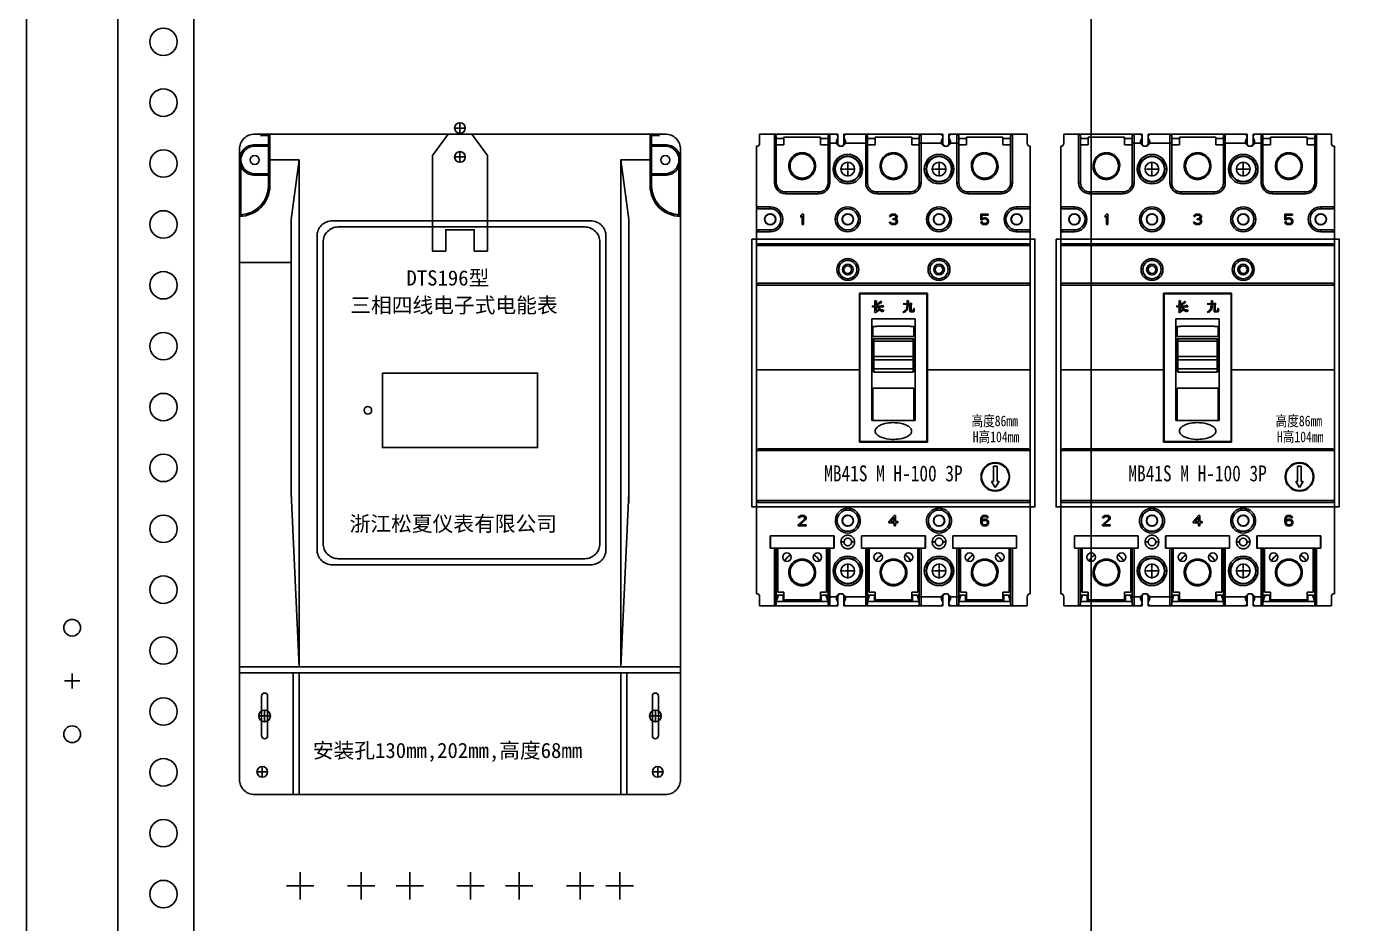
# Model space of a CAD drawing. Extents: x 965004 to 965704, y 79545 to 81545.
# Drawn here: x 965003.9 to 965440.1, y 80230.3 to 80524.9 of the extents above; entities that cross this region are included whole.
import ezdxf
from ezdxf.enums import TextEntityAlignment as Align

# ---------------------------------------------------------------- set-up
doc = ezdxf.new("R2010")
doc.units = 0
doc.header["$MEASUREMENT"] = 0
doc.linetypes.add('CENTER', pattern=[2, 1.25, -0.25, 0.25, -0.25])
doc.linetypes.add('DASH', pattern=[0.35, 0.25, -0.1])
doc.layers.add('LY-JS-BJ', color=7, linetype='Continuous')
doc.styles.add('-宋体', font='', dxfattribs={"width": 0.8})
doc.styles.add('TEXT', font='', dxfattribs={"height": 3})
doc.styles.get('-宋体').set_extended_font_data('SimSun')
doc.styles.get('TEXT').set_extended_font_data('SimSun')

# ---------------------------------------------------------------- blocks, each defined once
blk = doc.blocks.new('A$C17FD2090')
at = {"layer": 'LY-JS-BJ', "color": 0, "ltscale": 2}
for p, q in [((-2.5, 0), (2.5, 0)), ((0, 2.5), (0, -2.5))]:
    blk.add_line(p, q, dxfattribs=at)
at = {"layer": 'LY-JS-BJ', "color": 0, "linetype": 'Continuous', "lineweight": 25}
for centre in [(0, 17.5), (0, -17.5)]:
    blk.add_circle(centre, 2.75, dxfattribs=at)
blk = doc.blocks.new('*U10')
at = {"layer": 'LY-JS-BJ', "color": 6}
blk.add_circle((0, 0), 4.5, dxfattribs=at)
blk = doc.blocks.new('*U11')
at = {"layer": 'LY-JS-BJ', "color": 0, "linetype": 'ByBlock', "lineweight": -2, "transparency": 16777216}
for p in [(0, -900), (0, -920), (0, -940), (0, -960), (0, -980), (0, -1000), (0, -1020), (0, -1040), (0, -1060), (0, -1080), (0, -1100), (0, -1120), (0, -1140), (0, -1160), (0, -1180)]:
    blk.add_blockref('*U10', p, dxfattribs=at)
blk = doc.blocks.new('DTS196松夏电子表')
at = {"color": 1}
for p, q in [((70.9, 110.5), (74.1, 110.5)), ((72.5, 112.1), (72.5, 108.9)), ((70.9, 101), (74.1, 101)), ((72.5, 102.6), (72.5, 99.4)), ((20, -134), (20, -143)), ((40, -134), (40, -143)), ((56, -134), (56, -143)), ((76, -134), (76, -143)), ((92, -134), (92, -143)), ((112, -134), (112, -143)), ((125, -134), (125, -143)), ((15.5, -138.5), (24.5, -138.5)), ((35.5, -138.5), (44.5, -138.5)), ((51.5, -138.5), (60.5, -138.5)), ((71.5, -138.5), (80.5, -138.5)), ((87.5, -138.5), (96.5, -138.5)), ((107.5, -138.5), (116.5, -138.5)), ((120.5, -138.5), (129.5, -138.5))]:
    blk.add_line(p, q, dxfattribs=at)
at = {"color": 0}
for p, q in [((16.97, 66.32), (0, 66.32)), ((16.97, -9.45), (19.62, -66.5)), ((128.03, -9.45), (125.38, -66.5)), ((0, -66.5), (145, -66.5)), ((0, -68.5), (145, -68.5)), ((17.62, -68.5), (17.62, -108.5)), ((19.62, -68.5), (19.62, -108.5)), ((125.38, -68.5), (125.38, -108.5)), ((127.38, -68.5), (127.38, -108.5)), ((6.32, -82.63), (10.18, -82.63)), ((8.25, -80.7), (8.25, -84.56)), ((138.68, -82.63), (134.82, -82.63)), ((136.75, -80.7), (136.75, -84.56)), ((7.5, -99.4), (7.5, -102.6)), ((137.5, -99.4), (137.5, -102.6)), ((5.9, -101), (9.1, -101)), ((135.9, -101), (139.1, -101))]:
    blk.add_line(p, q, dxfattribs=at)
for points in [[(10, 108.5), (10, 91.5, -0.414214), (0, 81.5), (0, 81.5), (0, 98.5)], [(6.88, 108), (9.5, 108), (9.5, 91.5, -0.398874), (0.5, 82.01), (0.5, 101.62)], [(135, 108.5), (135, 91.5, 0.414214), (145, 81.5), (145, 81.5), (145, 98.5)], [(138.12, 108), (135.5, 108), (135.5, 91.5, 0.398874), (144.5, 82.01), (144.5, 101.62)]]:
    blk.add_lwpolyline(points, format="xyb", dxfattribs=at)
for points in [[(5, 108.5), (140, 108.5, -0.414214), (145, 103.5), (145, -103.5, -0.414214), (140, -108.5), (5, -108.5, -0.414214), (0, -103.5), (0, 103.5, -0.414214)], [(5, 105), (10, 105), (10, 95), (5, 95, -0.414214), (0, 100), (0, 100, -0.414214)], [(140, 105), (135, 105), (135, 95), (140, 95, 0.414214), (145, 100), (145, 100, 0.414214)], [(5, 104.5), (9.5, 104.5), (9.5, 95.5), (5, 95.5, -0.414214), (0.5, 100, -0.414214)], [(140, 104.5), (135.5, 104.5), (135.5, 95.5), (140, 95.5, 0.414214), (144.5, 100, 0.414214)], [(30.5, 80), (115.5, 80, -0.414214), (120.5, 75), (120.5, -28, -0.414214), (115.5, -33), (30.5, -33, -0.414214), (25.5, -28), (25.5, 75, -0.414214)], [(32.5, 78), (113.5, 78, -0.414214), (118.5, 73), (118.5, -26, -0.414214), (113.5, -31), (32.5, -31, -0.414214), (27.5, -26), (27.5, 73, -0.414214)], [(8.25, -75.13), (8.25, -75.13, -0.414214), (9.25, -76.13), (9.25, -89.13, -0.414214), (8.25, -90.13), (8.25, -90.13, -0.414214), (7.25, -89.13), (7.25, -76.13, -0.414214)], [(136.75, -75.13), (136.75, -75.13, 0.414214), (135.75, -76.13), (135.75, -89.13, 0.414214), (136.75, -90.13), (136.75, -90.13, 0.414214), (137.75, -89.13), (137.75, -76.13, 0.414214)]]:
    blk.add_lwpolyline(points, format="xyb", close=True, dxfattribs=at)
for points in [[(68.65, 108.5), (63.46, 101.47), (63.46, 70.08), (67.82, 70.08), (67.82, 77.1), (72.5, 77.1)], [(76.35, 108.5), (81.54, 101.47), (81.54, 70.08), (77.18, 70.08), (77.18, 77.1), (72.5, 77.1)], [(10, 100), (19.62, 100), (19.62, -66.5)], [(19.62, 100), (16.97, 80.45), (16.97, -9.45)], [(135, 100), (125.38, 100), (125.38, -66.5)], [(125.38, 100), (128.03, 80.45), (128.03, -12.64)]]:
    blk.add_lwpolyline(points, dxfattribs=at)
blk.add_lwpolyline([(47, 30), (98, 30), (98, 5.5), (47, 5.5)], close=True, dxfattribs=at)
for centre, radius in [((72.5, 110.5), 1.75), ((5, 100), 1.46), ((72.5, 101), 1.75), ((140, 100), 1.46), ((42.21, 17.75), 1.25), ((8.25, -82.63), 1.93), ((136.75, -82.63), 1.93), ((7.5, -101), 1.75), ((137.5, -101), 1.75)]:
    blk.add_circle(centre, radius, dxfattribs=at)
at = {"color": 1, "lineweight": -3, "style": 'TEXT'}
for s, p in [('DTS196型', (54.91, 58.75)), ('三相四线电子式电能表', (36.42, 49.78))]:
    blk.add_text(s, height=5, dxfattribs=at).set_placement(p)
at = {"color": 0, "lineweight": -3, "style": 'TEXT'}
blk.add_text('浙江松夏仪表有限公司', height=5, dxfattribs=at).set_placement((36.21, -22))
at = {"color": 3, "lineweight": -3, "style": 'TEXT'}
blk.add_text('安装孔130mm,202mm,高度68mm', height=5, dxfattribs=at).set_placement((24.12, -96.48))
blk = doc.blocks.new('塑壳MB41S M H-100-3P-2022.6')
at = {"color": 0, "linetype": 'ByBlock', "lineweight": 25}
for p, q in [((1, 77.5), (26.75, 77.5)), ((1, 74.5), (1, 77.5)), ((5.9, 61.5), (5.9, 77.5)), ((6, 77.5), (6, 77.49)), ((6, 77.49), (6, 77.5)), ((6.5, 76.9), (6.5, 61.5)), ((6.5, 76), (9, 76)), ((9, 76.5), (21, 76.5)), ((9, 74), (9, 76.5)), ((21, 76.5), (21, 74)), ((23.5, 76), (21, 76)), ((23.5, 61.5), (23.5, 76.9)), ((26.34, 74.5), (23.5, 74.5)), ((24, 77.5), (24, 77.49)), ((24, 77.49), (24, 77.5)), ((24.1, 77.5), (24.1, 61.5)), ((26.25, 75), (26.34, 74.5)), ((26.75, 74.5), (26.75, 77.5)), ((28.75, 77.5), (61.25, 77.5)), ((28.75, 74.5), (28.75, 77.5)), ((29.16, 74.5), (29.25, 75)), ((36.5, 74.5), (29.16, 74.5)), ((35.9, 61.5), (35.9, 77.5)), ((36, 77.5), (36, 77.49)), ((36, 77.49), (36, 77.5)), ((36.5, 76.9), (36.5, 61.5)), ((36.5, 76), (39, 76)), ((39, 76.5), (51, 76.5)), ((39, 74), (39, 76.5)), ((51, 76.5), (51, 74)), ((53.5, 76), (51, 76)), ((53.5, 61.5), (53.5, 76.9)), ((60.84, 74.5), (53.5, 74.5)), ((54, 77.5), (54, 77.49)), ((54, 77.49), (54, 77.5)), ((54.1, 77.5), (54.1, 61.5)), ((60.75, 75), (60.84, 74.5)), ((61.25, 74.5), (61.25, 77.5)), ((63.25, 77.5), (89, 77.5)), ((63.25, 74.5), (63.25, 77.5)), ((63.66, 74.5), (63.75, 75)), ((66.5, 74.5), (63.66, 74.5)), ((65.9, 77.5), (65.9, 61.5)), ((66, 77.5), (66, 77.49)), ((66, 77.49), (66, 77.5)), ((66.5, 61.5), (66.5, 76.9)), ((66.5, 76), (69, 76)), ((69, 76.5), (69, 74)), ((81, 76.5), (69, 76.5)), ((81, 74), (81, 76.5)), ((83.5, 76), (81, 76)), ((83.5, 76.9), (83.5, 61.5)), ((84, 77.5), (84, 77.49)), ((84, 77.49), (84, 77.5)), ((84.1, 61.5), (84.1, 77.5)), ((89, 74.5), (89, 77.5)), ((0, -73.5), (0, 73.5)), ((9, 74), (6.5, 74)), ((21, 74), (23.5, 74)), ((39, 74), (36.5, 74)), ((51, 74), (53.5, 74)), ((69, 74), (66.5, 74)), ((81, 74), (83.5, 74)), ((90, 73.5), (90, -73.5)), ((25.75, 66), (25.15, 66)), ((34.25, 66), (34.85, 66)), ((55.75, 66), (55.15, 66)), ((64.25, 66), (64.85, 66)), ((5.9, 61.5), (6.5, 61.5)), ((23.5, 61.5), (24.1, 61.5)), ((35.9, 61.5), (36.5, 61.5)), ((53.5, 61.5), (54.1, 61.5)), ((66.5, 61.5), (65.9, 61.5)), ((84.1, 61.5), (83.5, 61.5)), ((9.5, 58.5), (20.5, 58.5)), ((9.5, 58.5), (9.5, 57.9)), ((20.5, 57.9), (9.5, 57.9)), ((20.5, 57.9), (20.5, 58.5)), ((39.5, 58.5), (50.5, 58.5)), ((39.5, 58.5), (39.5, 57.9)), ((50.5, 57.9), (39.5, 57.9)), ((50.5, 57.9), (50.5, 58.5)), ((69.5, 57.9), (69.5, 58.5)), ((80.5, 58.5), (69.5, 58.5)), ((69.5, 57.9), (80.5, 57.9)), ((80.5, 58.5), (80.5, 57.9)), ((0, 53.6), (4.5, 53.6)), ((4.5, 53), (0.6, 53)), ((4.5, 53), (4.5, 53.6)), ((85.5, 53.6), (85.5, 53)), ((85.5, 53.6), (90, 53.6)), ((89.4, 53), (85.5, 53)), ((14.56, 50.73), (15, 51.25)), ((14.56, 50.13), (14.56, 50.73)), ((15, 50.65), (14.56, 50.13)), ((15, 51.25), (15.44, 51.25)), ((15, 47.75), (15, 50.65)), ((15.44, 51.25), (15.44, 47.75)), ((26.5, 49.5), (25.9, 49.5)), ((33.5, 49.5), (34.1, 49.5)), ((43.69, 48.57), (44.05, 48.57)), ((43.76, 48.35), (43.69, 48.57)), ((43.76, 50.43), (43.83, 50.73)), ((44.13, 50.43), (43.76, 50.43)), ((43.91, 48.12), (43.76, 48.35)), ((43.83, 50.73), (44.13, 51.03)), ((44.13, 47.97), (43.91, 48.12)), ((44.05, 48.57), (44.13, 48.42)), ((44.13, 51.03), (44.42, 51.18)), ((44.27, 50.65), (44.13, 50.43)), ((44.13, 48.42), (44.27, 48.27)), ((44.49, 50.8), (44.27, 50.65)), ((44.27, 48.27), (44.42, 48.2)), ((44.42, 51.18), (44.93, 51.25)), ((44.42, 48.2), (44.78, 48.12)), ((44.85, 50.88), (44.49, 50.8)), ((44.78, 48.12), (45.22, 48.12)), ((45.15, 50.88), (44.85, 50.88)), ((44.85, 49.69), (45.15, 49.69)), ((44.85, 49.39), (44.85, 49.69)), ((45.15, 49.39), (44.85, 49.39)), ((44.93, 51.25), (45.07, 51.25)), ((45.07, 51.25), (45.58, 51.18)), ((45.51, 50.8), (45.15, 50.88)), ((45.15, 49.69), (45.58, 49.84)), ((45.58, 49.31), (45.15, 49.39)), ((45.22, 48.12), (45.58, 48.2)), ((45.73, 50.65), (45.51, 50.8)), ((45.58, 51.18), (45.88, 51.03)), ((45.58, 49.84), (45.73, 49.98)), ((45.8, 49.16), (45.58, 49.31)), ((45.58, 48.2), (45.73, 48.27)), ((45.88, 50.43), (45.73, 50.65)), ((45.73, 49.98), (45.88, 50.28)), ((46.02, 49.76), (45.73, 49.54)), ((45.73, 49.54), (46.09, 49.39)), ((45.73, 48.27), (45.88, 48.42)), ((45.95, 48.87), (45.8, 49.16)), ((45.88, 51.03), (46.17, 50.73)), ((45.88, 50.28), (45.88, 50.43)), ((45.88, 48.42), (45.95, 48.57)), ((46.09, 48.12), (45.88, 47.97)), ((45.95, 48.57), (45.95, 48.87)), ((46.17, 49.98), (46.02, 49.76)), ((46.09, 49.39), (46.24, 49.16)), ((46.24, 48.35), (46.09, 48.12)), ((46.17, 50.73), (46.24, 50.43)), ((46.24, 50.28), (46.17, 49.98)), ((46.24, 50.43), (46.24, 50.28)), ((46.24, 49.16), (46.31, 48.87)), ((46.31, 48.57), (46.24, 48.35)), ((46.31, 48.87), (46.31, 48.57)), ((56.5, 49.5), (55.9, 49.5)), ((63.5, 49.5), (64.1, 49.5)), ((73.69, 51.25), (76.17, 51.25)), ((73.69, 49.31), (73.69, 51.25)), ((74.2, 49.31), (73.69, 49.31)), ((73.69, 48.64), (74.13, 48.64)), ((73.83, 48.35), (73.69, 48.64)), ((74.05, 48.05), (73.83, 48.35)), ((74.05, 50.88), (74.05, 49.69)), ((76.17, 50.88), (74.05, 50.88)), ((74.05, 49.69), (74.42, 49.91)), ((74.42, 47.82), (74.05, 48.05)), ((74.13, 48.64), (74.27, 48.35)), ((74.49, 49.54), (74.2, 49.31)), ((74.27, 48.35), (74.49, 48.2)), ((74.42, 49.91), (74.78, 49.98)), ((74.78, 49.61), (74.49, 49.54)), ((74.49, 48.2), (74.78, 48.12)), ((74.78, 49.98), (75.22, 49.98)), ((75.22, 49.61), (74.78, 49.61)), ((74.78, 48.12), (75.22, 48.12)), ((75.22, 49.98), (75.58, 49.91)), ((75.51, 49.54), (75.22, 49.61)), ((75.22, 48.12), (75.51, 48.2)), ((75.73, 49.39), (75.51, 49.54)), ((75.51, 48.2), (75.73, 48.35)), ((75.58, 49.91), (75.95, 49.69)), ((75.95, 48.05), (75.58, 47.82)), ((75.88, 49.16), (75.73, 49.39)), ((75.73, 48.35), (75.88, 48.57)), ((75.95, 48.94), (75.88, 49.16)), ((75.88, 48.57), (75.95, 48.79)), ((75.95, 49.69), (76.17, 49.39)), ((75.95, 48.79), (75.95, 48.94)), ((76.17, 48.35), (75.95, 48.05)), ((76.17, 51.25), (76.17, 50.88)), ((76.17, 49.39), (76.31, 49.02)), ((76.31, 48.72), (76.17, 48.35)), ((76.31, 49.02), (76.31, 48.72)), ((4.5, 45.4), (0, 45.4)), ((0.6, 46), (4.5, 46)), ((0.6, 46), (0.6, 45.4)), ((4.5, 45.4), (4.5, 46)), ((15.44, 47.75), (15, 47.75)), ((44.42, 47.82), (44.13, 47.97)), ((44.71, 47.75), (44.42, 47.82)), ((45.29, 47.75), (44.71, 47.75)), ((45.58, 47.82), (45.29, 47.75)), ((45.88, 47.97), (45.58, 47.82)), ((74.78, 47.75), (74.42, 47.82)), ((75.22, 47.75), (74.78, 47.75)), ((75.58, 47.82), (75.22, 47.75)), ((85.5, 46), (89.4, 46)), ((85.5, 46), (85.5, 45.4)), ((90, 45.4), (85.5, 45.4)), ((90, 40.9), (0, 40.9)), ((0.6, 41.5), (89.4, 41.5)), ((30, 36), (30, 36.6)), ((60, 36), (60, 36.6)), ((90, 27.9), (0, 27.9)), ((0.6, 28.5), (89.4, 28.5)), ((30, 30), (30, 29.4)), ((60, 30), (60, 29.4)), ((33.8, -23.7), (33.8, 25.2)), ((33.8, 25.2), (56.2, 25.2)), ((33.8, 25), (56.2, 25)), ((34, 25), (34, -23.7)), ((39.5, 22.51), (38.93, 22.8)), ((38.93, 21.01), (38.93, 22.8)), ((39.36, 22.3), (39.5, 22.44)), ((39.36, 22.3), (39.36, 21.37)), ((40.14, 22.01), (39.36, 21.37)), ((39.5, 22.51), (39.5, 22.44)), ((40.79, 22.65), (40.14, 22.01)), ((40.21, 21.73), (40.57, 21.87)), ((40.57, 21.87), (40.93, 22.15)), ((41.14, 22.3), (40.79, 22.65)), ((40.93, 22.15), (41.14, 22.3)), ((49.54, 22.87), (49.47, 21.73)), ((50.04, 22.65), (49.54, 22.87)), ((49.82, 21.73), (49.9, 22.37)), ((49.9, 22.37), (50.04, 22.51)), ((50.04, 22.65), (50.04, 22.51)), ((50.61, 22.01), (50.4, 21.73)), ((50.61, 22.01), (50.68, 22.01)), ((51.04, 21.73), (50.68, 22.01)), ((56, -23.7), (56, 25)), ((56.2, 25.2), (56.2, -23.7)), ((38, 21.01), (38.14, 20.8)), ((38, 21.01), (38.93, 21.01)), ((38.93, 20.8), (38.14, 20.8)), ((38.93, 19.3), (38.71, 19.15)), ((38.71, 19.15), (39, 18.8)), ((38.93, 19.3), (38.93, 20.8)), ((39, 18.8), (39.29, 19.01)), ((39.29, 19.01), (40.29, 19.65)), ((39.36, 21.15), (40.21, 21.73)), ((39.36, 21.15), (39.36, 21.01)), ((39.36, 21.01), (41.14, 21.01)), ((39.86, 20.8), (39.36, 20.8)), ((39.36, 20.8), (39.36, 19.44)), ((40.21, 19.8), (39.36, 19.44)), ((39.86, 20.65), (39.86, 20.8)), ((39.86, 20.65), (40.07, 20.3)), ((41.79, 20.8), (40.07, 20.8)), ((40.21, 20.44), (40.07, 20.8)), ((40.07, 20.3), (40.21, 19.94)), ((40.5, 20.15), (40.21, 20.44)), ((40.21, 19.94), (40.29, 19.87)), ((40.21, 19.8), (40.29, 19.8)), ((40.29, 19.87), (40.64, 19.58)), ((40.29, 19.8), (40.29, 19.65)), ((40.86, 19.87), (40.5, 20.15)), ((40.64, 19.58), (41.43, 19.08)), ((41.29, 19.73), (40.86, 19.87)), ((41.36, 21.3), (41.14, 21.01)), ((41.86, 19.51), (41.29, 19.73)), ((41.36, 21.3), (41.43, 21.3)), ((41.79, 20.87), (41.43, 21.3)), ((41.43, 19.08), (41.5, 19.23)), ((41.5, 19.23), (41.64, 19.3)), ((41.64, 19.3), (41.86, 19.44)), ((41.79, 20.87), (41.79, 20.8)), ((41.86, 19.51), (41.86, 19.44)), ((48.9, 19.51), (48.11, 18.94)), ((48.11, 18.94), (48.18, 18.87)), ((48.18, 21.73), (48.32, 21.58)), ((48.18, 21.73), (49.47, 21.73)), ((48.18, 18.87), (48.9, 19.15)), ((49.47, 21.58), (48.32, 21.58)), ((49.25, 20.01), (48.9, 19.51)), ((48.9, 19.15), (49.32, 19.51)), ((49.4, 20.58), (49.25, 20.01)), ((49.32, 19.51), (49.68, 20.01)), ((49.47, 21.58), (49.4, 20.58)), ((49.68, 20.01), (49.75, 20.58)), ((49.75, 20.58), (49.82, 21.58)), ((49.82, 21.73), (50.4, 21.73)), ((50.4, 21.58), (49.82, 21.58)), ((50.4, 19.3), (50.4, 21.58)), ((50.4, 19.3), (50.47, 19.15)), ((50.47, 19.15), (50.61, 19.08)), ((50.61, 19.08), (51.75, 19.08)), ((50.82, 21.44), (51.04, 21.65)), ((50.82, 19.44), (50.82, 21.44)), ((50.82, 19.44), (50.9, 19.44)), ((50.97, 19.37), (50.9, 19.44)), ((50.97, 19.37), (51.4, 19.37)), ((51.04, 21.73), (51.04, 21.65)), ((51.54, 19.51), (51.4, 19.37)), ((51.68, 20.15), (51.54, 19.51)), ((51.82, 20.15), (51.68, 20.15)), ((51.75, 19.08), (51.97, 19.3)), ((51.82, 20.15), (51.82, 19.51)), ((51.97, 19.37), (51.82, 19.51)), ((51.97, 19.37), (51.97, 19.3)), ((52.1, 16.85), (37.9, 16.85)), ((37.9, -16.6), (37.9, 16.85)), ((37.9, 14.29), (39.5, 14.29)), ((38.25, 11.05), (38.25, 14.29)), ((39.5, 14.4), (50.5, 14.4)), ((39.5, 14.29), (39.5, 14.4)), ((50.5, 14.4), (50.5, 14.29)), ((50.5, 14.29), (52.1, 14.29)), ((51.75, 14.29), (51.75, 11.05)), ((52.1, -16.6), (52.1, 16.85)), ((38.25, 11.05), (51.75, 11.05)), ((38.25, 9.96), (38.25, 0.08)), ((38.55, 10.26), (38.55, -0.73)), ((51.45, 10.26), (38.55, 10.26)), ((51.45, 9.44), (38.55, 9.44)), ((51.45, -0.73), (51.45, 10.26)), ((51.75, 0.08), (51.75, 9.96)), ((38.55, 4.46), (51.45, 4.46)), ((51.45, 3.3), (38.55, 3.3)), ((38.55, 0.39), (51.45, 0.39)), ((51.45, -0.73), (38.55, -0.73)), ((51.75, -5.97), (38.25, -5.97)), ((38.25, -16.6), (38.25, -5.97)), ((51.75, -5.97), (51.75, -16.6)), ((52.1, -16.6), (37.9, -16.6)), ((0, -26.5), (0.6, -25.9)), ((0.6, -25.9), (89.4, -25.9)), ((56.2, -23.7), (33.8, -23.7)), ((56, -23.5), (34, -23.5)), ((90, -26.5), (89.4, -25.9)), ((90, -26.5), (0, -26.5)), ((77.9, -36.6), (77.9, -31.6)), ((77.9, -31.6), (79.1, -31.6)), ((79.1, -31.6), (79.1, -36.6)), ((73.84, -35.67), (74.03, -35.65)), ((77.25, -36.6), (78.5, -38.6)), ((77.25, -36.6), (77.9, -36.6)), ((78.5, -38.6), (79.75, -36.6)), ((79.1, -36.6), (79.75, -36.6)), ((82.97, -35.65), (83.16, -35.67)), ((0, -42.9), (90, -42.9)), ((89.4, -43.5), (0.6, -43.5)), ((13.83, -48.27), (14.13, -47.97)), ((14.13, -47.97), (14.42, -47.82)), ((14.42, -47.82), (14.93, -47.75)), ((14.93, -47.75), (15.22, -47.75)), ((15.22, -47.75), (15.66, -47.82)), ((15.66, -47.82), (15.95, -47.97)), ((15.95, -47.97), (16.24, -48.27)), ((43.54, -49.76), (45.29, -47.75)), ((45.29, -47.75), (45.73, -47.75)), ((45.73, -47.75), (45.73, -49.76)), ((74.13, -48.05), (74.49, -47.82)), ((74.49, -47.82), (74.85, -47.75)), ((74.85, -47.75), (75.15, -47.75)), ((75.15, -47.75), (75.51, -47.82)), ((75.51, -47.82), (75.88, -48.05)), ((13.69, -50.88), (15.73, -49.02)), ((13.69, -51.25), (13.69, -50.88)), ((16.31, -51.25), (13.69, -51.25)), ((13.76, -48.57), (13.83, -48.27)), ((14.13, -48.57), (13.76, -48.57)), ((14.27, -48.35), (14.13, -48.57)), ((14.49, -48.2), (14.27, -48.35)), ((16.09, -49.24), (14.27, -50.88)), ((14.27, -50.88), (16.31, -50.88)), ((14.85, -48.12), (14.49, -48.2)), ((15.15, -48.12), (14.85, -48.12)), ((15.51, -48.2), (15.15, -48.12)), ((15.73, -48.35), (15.51, -48.2)), ((15.88, -48.57), (15.73, -48.35)), ((15.73, -49.02), (15.88, -48.72)), ((15.88, -48.72), (15.88, -48.57)), ((16.24, -49.02), (16.09, -49.24)), ((16.24, -48.27), (16.31, -48.57)), ((16.31, -48.72), (16.24, -49.02)), ((16.31, -48.57), (16.31, -48.72)), ((16.31, -50.88), (16.31, -51.25)), ((43.54, -50.21), (43.54, -49.76)), ((45.29, -50.21), (43.54, -50.21)), ((45.29, -48.35), (44.05, -49.76)), ((44.05, -49.76), (45.29, -49.76)), ((45.29, -49.76), (45.29, -48.35)), ((45.29, -51.25), (45.29, -50.21)), ((45.73, -51.25), (45.29, -51.25)), ((45.73, -49.76), (46.46, -49.76)), ((45.73, -50.21), (45.73, -51.25)), ((46.46, -50.21), (45.73, -50.21)), ((46.46, -49.76), (46.46, -50.21)), ((73.69, -49.24), (73.76, -48.72)), ((73.69, -49.76), (73.69, -49.24)), ((73.76, -50.28), (73.69, -49.76)), ((73.76, -48.72), (73.91, -48.35)), ((73.91, -50.65), (73.76, -50.28)), ((73.91, -48.35), (74.13, -48.05)), ((74.13, -50.95), (73.91, -50.65)), ((74.13, -48.79), (74.05, -49.24)), ((74.05, -49.39), (74.49, -49.09)), ((74.05, -49.24), (74.05, -49.39)), ((74.2, -48.57), (74.13, -48.79)), ((74.2, -49.76), (74.13, -49.98)), ((74.13, -49.98), (74.13, -50.21)), ((74.13, -50.21), (74.2, -50.43)), ((74.49, -51.18), (74.13, -50.95)), ((74.34, -48.35), (74.2, -48.57)), ((74.34, -49.61), (74.2, -49.76)), ((74.2, -50.43), (74.34, -50.65)), ((74.56, -48.2), (74.34, -48.35)), ((74.56, -49.46), (74.34, -49.61)), ((74.34, -50.65), (74.56, -50.8)), ((74.49, -49.09), (74.85, -49.02)), ((74.85, -51.25), (74.49, -51.18)), ((74.78, -48.12), (74.56, -48.2)), ((74.78, -49.39), (74.56, -49.46)), ((74.56, -50.8), (74.78, -50.88)), ((75.22, -48.12), (74.78, -48.12)), ((75.29, -49.39), (74.78, -49.39)), ((74.78, -50.88), (75.29, -50.88)), ((74.85, -49.02), (75.22, -49.02)), ((75.22, -51.25), (74.85, -51.25)), ((75.44, -48.2), (75.22, -48.12)), ((75.22, -49.02), (75.58, -49.09)), ((75.58, -51.18), (75.22, -51.25)), ((75.51, -49.46), (75.29, -49.39)), ((75.29, -50.88), (75.51, -50.8)), ((75.66, -48.35), (75.44, -48.2)), ((75.73, -49.61), (75.51, -49.46)), ((75.51, -50.8), (75.73, -50.65)), ((75.58, -49.09), (75.95, -49.31)), ((75.95, -50.95), (75.58, -51.18)), ((75.8, -48.57), (75.66, -48.35)), ((75.88, -49.76), (75.73, -49.61)), ((75.73, -50.65), (75.88, -50.43)), ((76.17, -48.57), (75.8, -48.57)), ((75.88, -48.05), (76.09, -48.35)), ((75.95, -49.98), (75.88, -49.76)), ((75.88, -50.43), (75.95, -50.21)), ((75.95, -49.31), (76.17, -49.54)), ((75.95, -50.21), (75.95, -49.98)), ((76.17, -50.65), (75.95, -50.95)), ((76.09, -48.35), (76.17, -48.57)), ((76.17, -49.54), (76.31, -49.91)), ((76.31, -50.28), (76.17, -50.65)), ((76.31, -49.91), (76.31, -50.28)), ((4.5, -54.5), (4.5, -58.5)), ((4.5, -54.5), (25.5, -54.5)), ((4.5, -56), (4.55, -56)), ((4.55, -58.5), (4.55, -54.5)), ((25.45, -58.5), (25.45, -54.5)), ((25.45, -56), (25.5, -56)), ((25.5, -58.5), (25.5, -54.5)), ((28.75, -56.5), (27.75, -56.5)), ((31.25, -56.5), (32.25, -56.5)), ((34.5, -58.5), (34.5, -54.5)), ((34.5, -54.5), (55.5, -54.5)), ((34.55, -56), (34.5, -56)), ((34.55, -58.5), (34.55, -54.5)), ((55.45, -58.5), (55.45, -54.5)), ((55.5, -56), (55.45, -56)), ((55.5, -54.5), (55.5, -58.5)), ((58.75, -56.5), (57.75, -56.5)), ((61.25, -56.5), (62.25, -56.5)), ((64.5, -58.5), (64.5, -54.5)), ((64.5, -54.5), (85.5, -54.5)), ((64.5, -56), (64.55, -56)), ((64.55, -58.5), (64.55, -54.5)), ((85.45, -58.5), (85.45, -54.5)), ((85.45, -56), (85.5, -56)), ((85.5, -54.5), (85.5, -58.5)), ((25.5, -58.5), (4.5, -58.5)), ((5.9, -77.5), (5.9, -58.5)), ((6.5, -76.9), (6.5, -58.5)), ((6.75, -58.5), (6.75, -67)), ((7, -73), (7, -58.5)), ((23, -58.5), (23, -73)), ((23.25, -67), (23.25, -58.5)), ((23.5, -58.5), (23.5, -76.9)), ((24.1, -58.5), (24.1, -77.5)), ((55.5, -58.5), (34.5, -58.5)), ((35.9, -77.5), (35.9, -58.5)), ((36.5, -76.9), (36.5, -58.5)), ((36.75, -58.5), (36.75, -67)), ((37, -73), (37, -58.5)), ((53, -58.5), (53, -73)), ((53.25, -67), (53.25, -58.5)), ((53.5, -58.5), (53.5, -76.9)), ((54.1, -58.5), (54.1, -77.5)), ((85.5, -58.5), (64.5, -58.5)), ((65.9, -77.5), (65.9, -58.5)), ((66.5, -76.9), (66.5, -58.5)), ((66.75, -58.5), (66.75, -67)), ((67, -73), (67, -58.5)), ((83, -58.5), (83, -73)), ((83.25, -67), (83.25, -58.5)), ((83.5, -58.5), (83.5, -76.9)), ((84.1, -58.5), (84.1, -77.5)), ((6.75, -67), (6.5, -67)), ((23.5, -67), (23.25, -67)), ((25.75, -66), (25.15, -66)), ((34.25, -66), (34.85, -66)), ((36.75, -67), (36.5, -67)), ((53.5, -67), (53.25, -67)), ((55.75, -66), (55.15, -66)), ((64.25, -66), (64.85, -66)), ((66.75, -67), (66.5, -67)), ((83.5, -67), (83.25, -67)), ((8.75, -74), (6.5, -74)), ((6.5, -76), (7.17, -74)), ((9, -73), (7, -73)), ((8.75, -74), (8.75, -76)), ((9, -75.5), (9, -73)), ((21, -73), (21, -75.5)), ((23, -73), (21, -73)), ((21.25, -74), (23.5, -74)), ((21.25, -76), (21.25, -74)), ((22.83, -74), (23.5, -76)), ((38.75, -74), (36.5, -74)), ((36.5, -76), (37.17, -74)), ((39, -73), (37, -73)), ((38.75, -74), (38.75, -76)), ((39, -75.5), (39, -73)), ((51, -73), (51, -75.5)), ((53, -73), (51, -73)), ((51.25, -76), (51.25, -74)), ((51.25, -74), (53.5, -74)), ((52.83, -74), (53.5, -76)), ((68.75, -74), (66.5, -74)), ((66.5, -76), (67.17, -74)), ((69, -73), (67, -73)), ((68.75, -74), (68.75, -76)), ((69, -75.5), (69, -73)), ((81, -73), (81, -75.5)), ((83, -73), (81, -73)), ((81.25, -76), (81.25, -74)), ((81.25, -74), (83.5, -74)), ((82.83, -74), (83.5, -76)), ((1, -74.5), (1, -77.5)), ((26.75, -77.5), (1, -77.5)), ((6, -77.5), (6, -77.49)), ((6, -77.5), (6, -77.49)), ((23.5, -76), (6.5, -76)), ((21, -75.5), (9, -75.5)), ((23.5, -74.5), (26.34, -74.5)), ((24, -77.49), (24, -77.5)), ((24, -77.49), (24, -77.5)), ((26.34, -74.5), (26.25, -75)), ((26.75, -74.5), (26.75, -77.5)), ((28.75, -74.5), (28.75, -77.5)), ((61.25, -77.5), (28.75, -77.5)), ((29.25, -75), (29.16, -74.5)), ((29.16, -74.5), (36.5, -74.5)), ((36, -77.5), (36, -77.49)), ((36, -77.5), (36, -77.49)), ((53.5, -76), (36.5, -76)), ((51, -75.5), (39, -75.5)), ((53.5, -74.5), (60.84, -74.5)), ((54, -77.49), (54, -77.5)), ((54, -77.49), (54, -77.5)), ((60.84, -74.5), (60.75, -75)), ((61.25, -74.5), (61.25, -77.5)), ((63.25, -74.5), (63.25, -77.5)), ((89, -77.5), (63.25, -77.5)), ((63.75, -75), (63.66, -74.5)), ((63.66, -74.5), (66.5, -74.5)), ((66, -77.5), (66, -77.49)), ((66, -77.5), (66, -77.49)), ((83.5, -76), (66.5, -76)), ((81, -75.5), (69, -75.5)), ((84, -77.49), (84, -77.5)), ((84, -77.49), (84, -77.5)), ((89, -74.5), (89, -77.5))]:
    blk.add_line(p, q, dxfattribs=at)
at = {"color": 1, "linetype": 'CENTER', "ltscale": 0.09}
for p, q in [((27.53, 66), (32.48, 66)), ((30, 63.52), (30, 68.47)), ((57.53, 66), (62.48, 66)), ((60, 63.52), (60, 68.47)), ((30, -68.47), (30, -63.53)), ((60, -68.47), (60, -63.53)), ((27.53, -66), (32.48, -66)), ((57.53, -66), (62.48, -66))]:
    blk.add_line(p, q, dxfattribs=at)
at = {"color": 0}
for p, q in [((0, 0), (34, 0)), ((56, 0), (90, 0))]:
    blk.add_line(p, q, dxfattribs=at)
at = {"color": 0, "linetype": 'ByBlock', "lineweight": 25}
for points in [[(25.75, 77.5, -0.007072), (25.88, 77.48, -0.011386), (25.96, 77.47, -0.040009), (26.13, 77.42, -0.079545), (26.36, 77.29, -0.07096), (26.58, 77.06, -0.092677), (26.7, 76.79, -0.017606), (26.72, 76.71, -0.01084), (26.73, 76.62, -0.004893), (26.75, 76.5)], [(26.55, 75.9, 0.00531), (26.47, 75.77, 0.012849), (26.41, 75.67, 0.020327), (26.36, 75.57, 0.049275), (26.3, 75.37, 0.015203), (26.28, 75.28, 0.01062), (26.27, 75.19, 0.004523), (26.26, 75.12, 0.003573), (26.25, 75)], [(26.75, 76.5, -0.004077), (26.74, 76.43, -0.012159), (26.74, 76.35, -0.019908), (26.72, 76.28, -0.049002), (26.68, 76.14, -0.015844), (26.66, 76.09, -0.013586), (26.62, 76.01, -0.00409), (26.6, 75.98, -0.00321), (26.55, 75.9)], [(28.75, 76.5, -0.00489), (28.77, 76.62, -0.015374), (28.78, 76.74, -0.019176), (28.81, 76.82, -0.091264), (28.93, 77.08, -0.081815), (29.19, 77.33, -0.080902), (29.43, 77.44, -0.014638), (29.49, 77.46, -0.01426), (29.58, 77.48, -0.008505), (29.66, 77.49, -0.004713), (29.75, 77.5)], [(28.95, 75.9, -0.004689), (28.89, 75.99, -0.011725), (28.85, 76.07, -0.013646), (28.83, 76.13, -0.018662), (28.8, 76.18, -0.034595), (28.78, 76.28, -0.019908), (28.76, 76.35, -0.012159), (28.76, 76.43, -0.004077), (28.75, 76.5)], [(29.25, 75, 0.00356), (29.24, 75.12, 0.010893), (29.22, 75.25, 0.013058), (29.21, 75.34, 0.017777), (29.19, 75.43, 0.035545), (29.14, 75.57, 0.020393), (29.09, 75.67, 0.01534), (29.01, 75.8, 0.003651), (28.95, 75.9)], [(60.25, 77.5, -0.007073), (60.38, 77.48, -0.011386), (60.46, 77.47, -0.040009), (60.63, 77.42, -0.079545), (60.86, 77.29, -0.070959), (61.08, 77.06, -0.092677), (61.2, 76.79, -0.017606), (61.22, 76.71, -0.01084), (61.23, 76.62, -0.004893), (61.25, 76.5)], [(61.05, 75.9, 0.00531), (60.97, 75.77, 0.012849), (60.91, 75.67, 0.020328), (60.86, 75.57, 0.049276), (60.8, 75.37, 0.015203), (60.78, 75.28, 0.01062), (60.77, 75.19, 0.004523), (60.76, 75.12, 0.003573), (60.75, 75)], [(61.25, 76.5, -0.004077), (61.24, 76.43, -0.01216), (61.24, 76.35, -0.019909), (61.22, 76.28, -0.049003), (61.18, 76.14, -0.015845), (61.16, 76.09, -0.013587), (61.12, 76.01, -0.00409), (61.1, 75.98, -0.00321), (61.05, 75.9)], [(63.25, 76.5, -0.00489), (63.27, 76.62, -0.015374), (63.28, 76.74, -0.019176), (63.31, 76.82, -0.091265), (63.43, 77.08, -0.081814), (63.69, 77.33, -0.080903), (63.93, 77.44, -0.014638), (63.99, 77.46, -0.01426), (64.08, 77.48, -0.008505), (64.16, 77.49, -0.004713), (64.25, 77.5)], [(63.45, 75.9, -0.004689), (63.39, 75.99, -0.011725), (63.35, 76.07, -0.013646), (63.33, 76.13, -0.018662), (63.3, 76.18, -0.034595), (63.28, 76.28, -0.019908), (63.26, 76.35, -0.012159), (63.26, 76.43, -0.004077), (63.25, 76.5)], [(63.75, 75, 0.00356), (63.74, 75.12, 0.010893), (63.72, 75.25, 0.013058), (63.71, 75.34, 0.017777), (63.69, 75.43, 0.035545), (63.64, 75.57, 0.020393), (63.59, 75.67, 0.01534), (63.51, 75.8, 0.003651), (63.45, 75.9)], [(15, 62.6, -0.007745), (14.57, 62.63, -0.082775), (13.32, 62.93, -0.732055), (14.04, 71.29, -0.022015), (14.35, 71.35, -0.015545), (14.78, 71.39, -0.003875), (15, 71.4)], [(15, 71.4, -0.007745), (15.43, 71.37, -0.082771), (16.68, 71.07, -0.732054), (15.96, 62.71, -0.022015), (15.65, 62.65, -0.015545), (15.22, 62.61, -0.003875), (15, 62.6)], [(45, 62.6, -0.007745), (44.57, 62.63, -0.082775), (43.32, 62.93, -0.732055), (44.04, 71.29, -0.022015), (44.35, 71.35, -0.015545), (44.78, 71.39, -0.003875), (45, 71.4)], [(45, 71.4, -0.007745), (45.43, 71.37, -0.082771), (46.68, 71.07, -0.732054), (45.96, 62.71, -0.022015), (45.65, 62.65, -0.015545), (45.22, 62.61, -0.003875), (45, 62.6)], [(75, 71.4, 0.007745), (74.57, 71.37, 0.082771), (73.32, 71.07, 0.732054), (74.04, 62.71, 0.022015), (74.35, 62.65, 0.015545), (74.78, 62.61, 0.003875), (75, 62.6)], [(75, 62.6, 0.007745), (75.43, 62.63, 0.082775), (76.68, 62.93, 0.732055), (75.96, 71.29, 0.022015), (75.65, 71.35, 0.015545), (75.22, 71.39, 0.003875), (75, 71.4)], [(38.25, 0.08, 0.004684), (38.27, -0.05, 0.011358), (38.29, -0.16, 0.023271), (38.33, -0.29, 0.026259), (38.38, -0.41, 0.017615), (38.44, -0.54, 0.004561), (38.47, -0.58, 0.005172), (38.52, -0.68, 0.00129), (38.55, -0.73)], [(51.45, -0.73, 0.002582), (51.51, -0.63, 0.013712), (51.59, -0.49, 0.020508), (51.64, -0.36, 0.033053), (51.69, -0.21, 0.014634), (51.72, -0.1, 0.006845), (51.73, -0.02, 0.003198), (51.75, 0.08)], [(51, -20.05, 0.025523), (50.95, -19.72, 0.089607), (50.78, -19.31, 0.061233), (50.43, -18.88, 0.048495), (49.91, -18.47, 0.034546), (49.33, -18.14, 0.044097), (48.08, -17.69, 0.069945), (44.78, -17.3, 0.05583), (42.14, -17.63, 0.041461), (40.88, -18.05, 0.028712), (40.28, -18.35, 0.081107), (39.42, -19.04, 0.040581), (39.22, -19.31, 0.089511), (39.05, -19.72, 0.025509), (39, -20.05)], [(39, -20.05, 0.025523), (39.05, -20.38, 0.089607), (39.22, -20.79, 0.061234), (39.57, -21.22, 0.048494), (40.09, -21.63, 0.034546), (40.67, -21.96, 0.044097), (41.92, -22.41, 0.069945), (45.22, -22.8, 0.05583), (47.86, -22.47, 0.041461), (49.12, -22.05, 0.028712), (49.72, -21.75, 0.081107), (50.58, -21.06, 0.040581), (50.78, -20.79, 0.089511), (50.95, -20.38, 0.025509), (51, -20.05)], [(30.9, -45.5, 0.004942), (30.56, -45.46, 0.013436), (30.23, -45.43, 0.029366), (29.78, -45.43, 0.009936), (29.55, -45.45, 0.005927), (29.33, -45.47, 0.003286), (29.1, -45.5)], [(29.23, -46.09, -0.002261), (29.42, -46.06, -0.009008), (29.66, -46.02, -0.01632), (29.91, -46, -0.038101), (30.29, -46.01, -0.011683), (30.48, -46.04, -0.005789), (30.67, -46.07, -0.001444), (30.77, -46.09)], [(60.9, -45.5, 0.004927), (60.56, -45.46, 0.013397), (60.22, -45.43, 0.029375), (59.77, -45.43, 0.009971), (59.55, -45.45, 0.005947), (59.32, -45.47, 0.003297), (59.1, -45.5)], [(59.23, -46.09, -0.002261), (59.42, -46.06, -0.009008), (59.66, -46.02, -0.016321), (59.91, -46, -0.038103), (60.29, -46.01, -0.011683), (60.48, -46.04, -0.005789), (60.67, -46.07, -0.001444), (60.77, -46.09)], [(30, -54.25, 0.0038), (29.78, -54.28, 0.01524), (29.51, -54.32, 0.027878), (29.24, -54.39, 0.080144), (28.71, -54.66, 0.093185), (28.09, -55.3, 0.081456), (27.86, -55.85, 0.019574), (27.81, -56.06, 0.011536), (27.78, -56.28, 0.0038), (27.75, -56.5)], [(27.75, -56.5, 0.0038), (27.78, -56.72, 0.01524), (27.82, -56.99, 0.027878), (27.89, -57.26, 0.080145), (28.16, -57.79, 0.093183), (28.8, -58.41, 0.081459), (29.35, -58.64, 0.019575), (29.56, -58.69, 0.011536), (29.78, -58.72, 0.0038), (30, -58.75)], [(30, -55.25, 0.0038), (29.88, -55.26, 0.01524), (29.73, -55.29, 0.027878), (29.58, -55.33, 0.080145), (29.28, -55.48, 0.093181), (28.94, -55.83, 0.081459), (28.81, -56.14, 0.019575), (28.78, -56.26, 0.011536), (28.76, -56.38, 0.0038), (28.75, -56.5)], [(28.75, -56.5, 0.0038), (28.76, -56.62, 0.015241), (28.79, -56.77, 0.027879), (28.83, -56.92, 0.080146), (28.98, -57.22, 0.093182), (29.33, -57.56, 0.081458), (29.64, -57.69, 0.019574), (29.76, -57.72, 0.011536), (29.88, -57.74, 0.0038), (30, -57.75)], [(32.25, -56.5, 0.0038), (32.22, -56.28, 0.01524), (32.18, -56.01, 0.027878), (32.11, -55.74, 0.080144), (31.84, -55.21, 0.093184), (31.2, -54.59, 0.081457), (30.65, -54.36, 0.019574), (30.44, -54.31, 0.011536), (30.22, -54.28, 0.0038), (30, -54.25)], [(31.25, -56.5, 0.0038), (31.24, -56.38, 0.015241), (31.21, -56.23, 0.027879), (31.17, -56.08, 0.080145), (31.02, -55.78, 0.093181), (30.67, -55.44, 0.081458), (30.36, -55.31, 0.019574), (30.24, -55.28, 0.011536), (30.12, -55.26, 0.0038), (30, -55.25)], [(30, -57.75, 0.0038), (30.12, -57.74, 0.015241), (30.27, -57.71, 0.027878), (30.42, -57.67, 0.080145), (30.72, -57.52, 0.093181), (31.06, -57.17, 0.081459), (31.19, -56.86, 0.019575), (31.22, -56.74, 0.011536), (31.24, -56.62, 0.0038), (31.25, -56.5)], [(30, -58.75, 0.0038), (30.22, -58.72, 0.015241), (30.49, -58.68, 0.027879), (30.76, -58.61, 0.080146), (31.29, -58.34, 0.093181), (31.91, -57.7, 0.081458), (32.14, -57.15, 0.019574), (32.19, -56.94, 0.011536), (32.22, -56.72, 0.0038), (32.25, -56.5)], [(60, -54.25, 0.0038), (59.78, -54.28, 0.01524), (59.51, -54.32, 0.027878), (59.24, -54.39, 0.080144), (58.71, -54.66, 0.093184), (58.09, -55.3, 0.081457), (57.86, -55.85, 0.019574), (57.81, -56.06, 0.011536), (57.78, -56.28, 0.0038), (57.75, -56.5)], [(57.75, -56.5, 0.0038), (57.78, -56.72, 0.015241), (57.82, -56.99, 0.027878), (57.89, -57.26, 0.080145), (58.16, -57.79, 0.093181), (58.8, -58.41, 0.081459), (59.35, -58.64, 0.019575), (59.56, -58.69, 0.011536), (59.78, -58.72, 0.0038), (60, -58.75)], [(60, -55.25, 0.0038), (59.88, -55.26, 0.015241), (59.73, -55.29, 0.027878), (59.58, -55.33, 0.080145), (59.28, -55.48, 0.093181), (58.94, -55.83, 0.081458), (58.81, -56.14, 0.019575), (58.78, -56.26, 0.011536), (58.76, -56.38, 0.0038), (58.75, -56.5)], [(58.75, -56.5, 0.0038), (58.76, -56.62, 0.015241), (58.79, -56.77, 0.027879), (58.83, -56.92, 0.080146), (58.98, -57.22, 0.093181), (59.33, -57.56, 0.081458), (59.64, -57.69, 0.019574), (59.76, -57.72, 0.011536), (59.88, -57.74, 0.0038), (60, -57.75)], [(62.25, -56.5, 0.0038), (62.22, -56.28, 0.01524), (62.18, -56.01, 0.027878), (62.11, -55.74, 0.080144), (61.84, -55.21, 0.093185), (61.2, -54.59, 0.081457), (60.65, -54.36, 0.019574), (60.44, -54.31, 0.011536), (60.22, -54.28, 0.0038), (60, -54.25)], [(61.25, -56.5, 0.0038), (61.24, -56.38, 0.015241), (61.21, -56.23, 0.027879), (61.17, -56.08, 0.080146), (61.02, -55.78, 0.093181), (60.67, -55.44, 0.081457), (60.36, -55.31, 0.019574), (60.24, -55.28, 0.011536), (60.12, -55.26, 0.0038), (60, -55.25)], [(60, -57.75, 0.0038), (60.12, -57.74, 0.015241), (60.27, -57.71, 0.027878), (60.42, -57.67, 0.080145), (60.72, -57.52, 0.093182), (61.06, -57.17, 0.081459), (61.19, -56.86, 0.019575), (61.22, -56.74, 0.011536), (61.24, -56.62, 0.0038), (61.25, -56.5)], [(60, -58.75, 0.0038), (60.22, -58.72, 0.015241), (60.49, -58.68, 0.027879), (60.76, -58.61, 0.080146), (61.29, -58.34, 0.093182), (61.91, -57.7, 0.081457), (62.14, -57.15, 0.019574), (62.19, -56.94, 0.011536), (62.22, -56.72, 0.0038), (62.25, -56.5)], [(15, -70.9, -0.007746), (14.57, -70.87, -0.082776), (13.32, -70.57, -0.732055), (14.04, -62.21, -0.022015), (14.35, -62.15, -0.015545), (14.78, -62.11, -0.003875), (15, -62.1)], [(15, -62.1, -0.007745), (15.43, -62.13, -0.082773), (16.68, -62.43, -0.732054), (15.96, -70.79, -0.022017), (15.65, -70.85, -0.015547), (15.22, -70.89, -0.003875), (15, -70.9)], [(45, -70.9, -0.007746), (44.57, -70.87, -0.082776), (43.32, -70.57, -0.732055), (44.04, -62.21, -0.022015), (44.35, -62.15, -0.015545), (44.78, -62.11, -0.003875), (45, -62.1)], [(45, -62.1, -0.007745), (45.43, -62.13, -0.082773), (46.68, -62.43, -0.732054), (45.96, -70.79, -0.022017), (45.65, -70.85, -0.015547), (45.22, -70.89, -0.003875), (45, -70.9)], [(75, -70.9, -0.007746), (74.57, -70.87, -0.082776), (73.32, -70.57, -0.732055), (74.04, -62.21, -0.022015), (74.35, -62.15, -0.015545), (74.78, -62.11, -0.003875), (75, -62.1)], [(75, -62.1, -0.007745), (75.43, -62.13, -0.082773), (76.68, -62.43, -0.732054), (75.96, -70.79, -0.022017), (75.65, -70.85, -0.015547), (75.22, -70.89, -0.003875), (75, -70.9)], [(26.75, -76.5, -0.004891), (26.73, -76.62, -0.015374), (26.72, -76.74, -0.019176), (26.69, -76.82, -0.091264), (26.57, -77.08, -0.081813), (26.31, -77.33, -0.080902), (26.07, -77.44, -0.014638), (26.01, -77.46, -0.01426), (25.92, -77.48, -0.008505), (25.84, -77.49, -0.004713), (25.75, -77.5)], [(26.25, -75, 0.00356), (26.26, -75.12, 0.010893), (26.28, -75.25, 0.013058), (26.29, -75.34, 0.017777), (26.31, -75.43, 0.035545), (26.36, -75.57, 0.020393), (26.41, -75.67, 0.01534), (26.49, -75.8, 0.003651), (26.55, -75.9)], [(26.55, -75.9, -0.00469), (26.61, -75.99, -0.011726), (26.65, -76.07, -0.013647), (26.67, -76.13, -0.018663), (26.7, -76.18, -0.034595), (26.72, -76.28, -0.019908), (26.74, -76.35, -0.012159), (26.74, -76.43, -0.004077), (26.75, -76.5)], [(28.75, -76.5, -0.004077), (28.76, -76.43, -0.01216), (28.76, -76.35, -0.019909), (28.78, -76.28, -0.049003), (28.82, -76.14, -0.015845), (28.84, -76.09, -0.013587), (28.88, -76.01, -0.00409), (28.9, -75.98, -0.00321), (28.95, -75.9)], [(29.75, -77.5, -0.007073), (29.62, -77.48, -0.011386), (29.54, -77.47, -0.040009), (29.37, -77.42, -0.079545), (29.14, -77.29, -0.070959), (28.92, -77.06, -0.092677), (28.8, -76.79, -0.017606), (28.78, -76.71, -0.01084), (28.77, -76.62, -0.004893), (28.75, -76.5)], [(28.95, -75.9, 0.00531), (29.03, -75.77, 0.012849), (29.09, -75.67, 0.020328), (29.14, -75.57, 0.049276), (29.2, -75.37, 0.015203), (29.22, -75.28, 0.01062), (29.23, -75.19, 0.004523), (29.24, -75.12, 0.003573), (29.25, -75)], [(61.25, -76.5, -0.004891), (61.23, -76.62, -0.015374), (61.22, -76.74, -0.019177), (61.19, -76.82, -0.091265), (61.07, -77.08, -0.081813), (60.81, -77.33, -0.080903), (60.57, -77.44, -0.014638), (60.51, -77.46, -0.01426), (60.42, -77.48, -0.008505), (60.34, -77.49, -0.004713), (60.25, -77.5)], [(60.75, -75, 0.00356), (60.76, -75.12, 0.010893), (60.78, -75.25, 0.013058), (60.79, -75.34, 0.017777), (60.81, -75.43, 0.035545), (60.86, -75.57, 0.020393), (60.91, -75.67, 0.01534), (60.99, -75.8, 0.003651), (61.05, -75.9)], [(61.05, -75.9, -0.00469), (61.11, -75.99, -0.011726), (61.15, -76.07, -0.013647), (61.17, -76.13, -0.018663), (61.2, -76.18, -0.034596), (61.22, -76.28, -0.019909), (61.24, -76.35, -0.012159), (61.24, -76.43, -0.004077), (61.25, -76.5)], [(63.25, -76.5, -0.004077), (63.26, -76.43, -0.012159), (63.26, -76.35, -0.019908), (63.28, -76.28, -0.049002), (63.32, -76.14, -0.015844), (63.34, -76.09, -0.013586), (63.38, -76.01, -0.00409), (63.4, -75.98, -0.00321), (63.45, -75.9)], [(64.25, -77.5, -0.007073), (64.12, -77.48, -0.011386), (64.04, -77.47, -0.040009), (63.87, -77.42, -0.079544), (63.64, -77.29, -0.07096), (63.42, -77.06, -0.092677), (63.3, -76.79, -0.017606), (63.28, -76.71, -0.01084), (63.27, -76.62, -0.004893), (63.25, -76.5)], [(63.45, -75.9, 0.00531), (63.53, -75.77, 0.012849), (63.59, -75.67, 0.020327), (63.64, -75.57, 0.049275), (63.7, -75.37, 0.015203), (63.72, -75.28, 0.01062), (63.73, -75.19, 0.004523), (63.74, -75.12, 0.003573), (63.75, -75)]]:
    blk.add_lwpolyline(points, format="xyb", dxfattribs=at)
at = {"color": 1, "linetype": 'ByBlock'}
blk.add_lwpolyline([(-1.5, 43), (91.5, 43), (91.5, -45), (-1.5, -45)], close=True, dxfattribs=at)
at = {"color": 0, "linetype": 'ByBlock', "lineweight": 25, "flags": 128}
for points in [[(29.23, -46.09), (29.23, -46.07), (29.22, -46.04), (29.21, -45.99), (29.19, -45.91), (29.17, -45.83), (29.15, -45.72), (29.13, -45.61), (29.1, -45.5)], [(30.9, -45.5), (30.87, -45.61), (30.85, -45.72), (30.83, -45.83), (30.81, -45.91), (30.79, -45.99), (30.78, -46.04), (30.77, -46.07), (30.77, -46.09)], [(59.23, -46.09), (59.23, -46.07), (59.22, -46.04), (59.21, -45.99), (59.19, -45.91), (59.17, -45.83), (59.15, -45.72), (59.13, -45.61), (59.1, -45.5)], [(60.9, -45.5), (60.87, -45.61), (60.85, -45.72), (60.83, -45.83), (60.81, -45.91), (60.79, -45.99), (60.78, -46.04), (60.77, -46.07), (60.77, -46.09)]]:
    blk.add_lwpolyline(points, dxfattribs=at)
at = {"color": 0, "linetype": 'ByBlock', "lineweight": 25}
for centre, radius in [((15, 67), 4), ((30, 66), 4.85), ((30, 66), 4.25), ((30, 66), 4.1), ((45, 67), 4), ((60, 66), 4.85), ((60, 66), 4.25), ((60, 66), 4.1), ((75, 67), 4), ((30, 66), 2.25), ((60, 66), 2.25), ((30, 49.5), 4.1), ((30, 49.5), 3.5), ((60, 49.5), 4.1), ((60, 49.5), 3.5), ((4.5, 49.5), 1.85), ((4.5, 49.5), 1.75), ((30, 49.5), 1.85), ((30, 49.5), 1.75), ((60, 49.5), 1.85), ((60, 49.5), 1.75), ((85.5, 49.5), 1.85), ((85.5, 49.5), 1.75), ((30, 33), 3.6), ((30, 33), 3), ((60, 33), 3.6), ((60, 33), 3), ((30, 33), 1.75), ((30, 33), 1.25), ((60, 33), 1.75), ((60, 33), 1.25), ((78.5, -35.1), 4.7), ((78.5, -35.1), 4.5), ((30, -49.5), 1.85), ((30, -49.5), 1.75), ((60, -49.5), 1.85), ((60, -49.5), 1.75), ((10, -61.5), 1.4), ((20, -61.5), 1.4), ((40, -61.5), 1.4), ((50, -61.5), 1.4), ((70, -61.5), 1.4), ((80, -61.5), 1.4), ((15, -66.5), 4), ((30, -66), 4.85), ((30, -66), 4.25), ((30, -66), 4.1), ((30, -66), 2.25), ((45, -66.5), 4), ((60, -66), 4.85), ((60, -66), 4.25), ((60, -66), 4.1), ((60, -66), 2.25), ((75, -66.5), 4)]:
    blk.add_circle(centre, radius, dxfattribs=at)
for centre, radius, start, end in [((0, 74.5), 1, 270, 0), ((5.9, 76.9), 0.6, 0, 90), ((24.1, 76.9), 0.6, 90, 180), ((27.75, 75), 1.5, 199.4712, 340.5288), ((27.75, 74.5), 1, 180, 0), ((35.9, 76.9), 0.6, 0, 90), ((54.1, 76.9), 0.6, 90, 180), ((62.25, 75), 1.5, 199.4712, 340.5288), ((62.25, 74.5), 1, 180, 0), ((65.9, 76.9), 0.6, 0, 90), ((84.1, 76.9), 0.6, 90, 180), ((90, 74.5), 1, 180, 270), ((9.5, 61.5), 3.6, 180, 270), ((9.5, 61.5), 3, 180, 270), ((20.5, 61.5), 3, 270, 0), ((20.5, 61.5), 3.6, 270, 360), ((39.5, 61.5), 3.6, 180, 270), ((39.5, 61.5), 3, 180, 270), ((50.5, 61.5), 3, 270, 0), ((50.5, 61.5), 3.6, 270, 360), ((69.5, 61.5), 3.6, 180, 270), ((69.5, 61.5), 3, 180, 270), ((80.5, 61.5), 3, 270, 0), ((80.5, 61.5), 3.6, 270, 360), ((0.6, 53.6), 0.6, 180, 270), ((4.5, 49.5), 4.1, 270, 90), ((4.5, 49.5), 3.5, 270, 90), ((85.5, 49.5), 4.1, 90, 270), ((85.5, 49.5), 3.5, 90, 270), ((89.4, 53.6), 0.6, 270, 0), ((0.6, 45.4), 0.6, 90, 180), ((89.4, 45.4), 0.6, 0, 90), ((0.6, 40.9), 0.6, 90, 180), ((89.4, 40.9), 0.6, 0, 90), ((0.6, 27.9), 0.6, 90, 180), ((89.4, 27.9), 0.6, 0, 90), ((38.55, 9.96), 0.3, 90, 180), ((38.48, 8.99), 0.458, 80.888, 119.7961), ((51.45, 9.96), 0.3, 0, 90), ((51.52, 8.99), 0.458, 60.2039, 99.112), ((38.48, 4.01), 0.458, 80.8878, 119.7964), ((51.52, 4.01), 0.458, 60.2036, 99.1122), ((38.55, 3.6), 0.297, 180.6798, 270.664), ((38.55, 0.68), 0.297, 180.6798, 270.6641), ((51.45, 3.6), 0.297, 269.336, 359.3202), ((51.45, 0.68), 0.297, 269.3359, 359.3202), ((0.6, -42.9), 0.6, 180, 270), ((89.4, -42.9), 0.6, 270, 360), ((30, -49.5), 4.1, 102.6804, 77.3196), ((30, -49.5), 3.5, 102.6804, 77.3196), ((60, -49.5), 4.1, 102.6804, 77.3196), ((60, -49.5), 3.5, 102.6804, 77.3196), ((13.75, -65), 5, 121.1538, 152.7961), ((16.25, -65), 5, 27.2039, 58.8462), ((43.75, -65), 5, 121.1538, 152.7961), ((46.25, -65), 5, 27.2039, 58.8462), ((73.75, -65), 5, 121.1538, 152.7961), ((76.25, -65), 5, 27.2039, 58.8462), ((0, -74.5), 1, 0, 90), ((27.75, -75), 1.5, 19.4712, 160.5288), ((27.75, -74.5), 1, 0, 180), ((62.25, -75), 1.5, 19.4712, 160.5288), ((62.25, -74.5), 1, 0, 180), ((90, -74.5), 1, 90, 180), ((5.9, -76.9), 0.6, 270, 0), ((24.1, -76.9), 0.6, 180, 270), ((35.9, -76.9), 0.6, 270, 0), ((54.1, -76.9), 0.6, 180, 270), ((65.9, -76.9), 0.6, 270, 0), ((84.1, -76.9), 0.6, 180, 270)]:
    blk.add_arc(centre, radius, start, end, dxfattribs=at)
at = {"color": 4, "lineweight": -3, "style": '-宋体', "width": 0.8}
for s, height, p in [('高度86mm', 3.514, (78.29, -18.48)), ('H高104mm', 3.514, (78.73, -23.71)), ('MB41S M H-100 3P', 5.2262, (45, -36.58))]:
    blk.add_text(s, height=height, dxfattribs=at).set_placement(p, align=Align.CENTER)

msp = doc.modelspace()

# ---------------------------------------------------------------- linework, layer by layer
at = {"layer": 'LY-JS-BJ', "color": 4, "linetype": 'DASH', "lineweight": -3}
msp.add_line((965353.9, 81544.92), (965353.9, 79544.92), dxfattribs=at)
at = {"layer": 'LY-JS-BJ', "lineweight": -3}
msp.add_line((965033.9, 81488.92), (965033.9, 79544.92), dxfattribs=at)
msp.add_lwpolyline([(965003.9, 81544.92), (965703.9, 81544.92), (965703.9, 79544.92), (965003.9, 79544.92)], close=True, dxfattribs=at)
at = {"layer": 'LY-JS-BJ', "color": 4, "lineweight": -3}
msp.add_lwpolyline([(965058.9, 81429.92), (965058.9, 79629.92), (965033.9, 79629.92), (965033.9, 81429.92)], close=True, dxfattribs=at)

# ---------------------------------------------------------------- block references
at = {"color": 0}
for name, p in [('DTS196松夏电子表', (965073.9, 80381.09)), ('塑壳MB41S M H-100-3P-2022.6', (965243.9, 80412.09)), ('塑壳MB41S M H-100-3P-2022.6', (965343.9, 80412.09))]:
    msp.add_blockref(name, p, dxfattribs=at)
at = {"layer": 'LY-JS-BJ', "lineweight": -3}
msp.add_blockref('*U11', (965048.9, 81419.92), dxfattribs=at)
at = {"layer": 'LY-JS-BJ', "color": 0, "lineweight": -3, "ltscale": 2, "xscale": -1, "rotation": 180}
msp.add_blockref('A$C17FD2090', (965018.9, 80309.92), dxfattribs=at)

doc.saveas('drawing.dxf')
